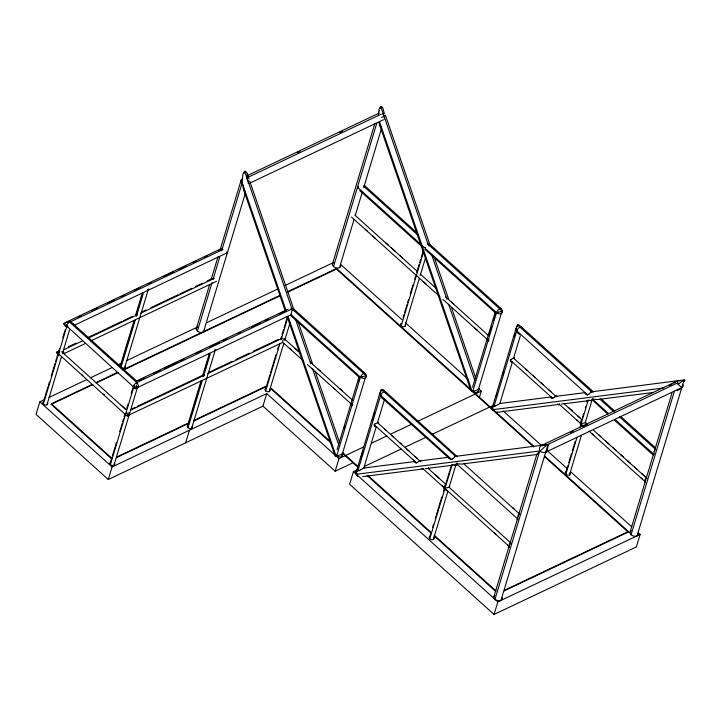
<?xml version="1.0" encoding="UTF-8"?>
<svg xmlns="http://www.w3.org/2000/svg" width="721" height="721" viewBox="0 0 721 721"><rect width="100%" height="100%" fill="white"/><g stroke="black" fill="none" stroke-linecap="round" stroke-linejoin="round"><path stroke-width="1.08" d="M378.246 115.216L378.94 109.88A9.697 6.408 -68.6 0 1 379.012 109.619C379.075 107.645 381.643 105.131 382.779 107.835A9.697 6.408 -68.6 0 1 382.878 108.015L384.338 113.603M508.891 547.104L509.008 546.536M546.203 452.355L545.716 452.139A4.335 2.83 16.8 0 1 539.732 450.995L356.3 474.283L356.913 473.994A3.47 2.271 16.8 0 1 356.489 471.137L379.733 393.585M136.648 383.5L136.648 383.473A6.831 0.829 -79.2 0 0 136.738 381.824L136.729 381.616M283.182 339.005L282.587 342.16L302.982 360.536M457.33 456.681L385.402 391.62M127.815 413.178L127.293 415.819L282.452 342.547M136.467 385.032L136.377 385.6M136.359 385.735L135.791 388.34L291.086 314.68L291.951 309.814A6.831 0.829 -79.2 0 0 292.032 308.164L292.023 308.011M517.831 517.642L518.129 516.335A4.155 2.551 -79.8 0 1 518.192 515.966M517.786 517.903L517.606 518.741M653.947 453.085L654.244 451.77A4.155 2.551 -79.8 0 1 654.308 451.409M653.902 453.338L653.722 454.176L615.581 419.928M514.019 358.661L514.325 357.778L513.046 358.4M464.342 463.261L462.594 464.09L457.997 463.891M509.134 546.112L509.891 544.112M337.077 449.679L358.959 377.056M472.543 387.249L495.075 312.49M493.822 597.015L508.972 546.653M629.938 532.449L645.079 482.124M43.918 399.894L39.844 401.822L36.05 414.395L108.267 479.501L262.949 406.13L266.743 393.558L338.969 458.664L335.166 471.237L262.949 406.13M44.071 399.731L44.963 396.784M45.252 395.802L46.441 391.873M46.739 390.89L47.928 386.961M48.514 384.996L49.407 382.049M51.191 376.155L52.372 372.225M52.669 371.243L53.859 367.313M54.156 366.331L55.039 363.384M55.634 361.419L56.526 358.472M56.824 357.49L58.013 353.56M59.492 348.649L58.599 351.596A2.605 1.595 64.6 0 1 58.798 351.082M62.754 337.843L65.124 329.984M43.35 404.139L67.08 325.55M46.946 404.814L61.474 356.679M62.367 353.732L69.784 329.173M111.611 458.853L51.191 404.391L51.38 403.76L91.982 384.5M81.815 431.996L82.005 431.365M120.317 365.944L133.971 320.728M135.593 315.347L142.425 292.735M122.606 359.95L123.796 356.021M124.093 355.038L127.95 342.268M128.536 340.303L130.023 335.391M130.618 333.426L131.501 330.479M131.799 329.497L132.988 325.568M133.583 323.603L134.476 320.656M136.251 314.762L137.441 310.832M137.738 309.85L138.919 305.92M140.703 300.026L141.586 297.079M121.002 367.304L135.242 320.151M136.422 316.222L143.245 293.627M124.589 367.989L148.319 289.4M110.493 462.107L111.98 457.195M112.575 455.23L113.467 452.283M113.756 451.301L114.945 447.371M115.243 446.389L116.432 442.46M119.695 431.654L120.876 427.724M121.173 426.742L122.065 423.795M122.66 421.83L123.543 418.883M124.138 416.918L125.03 413.971M126.806 408.077L127.996 404.148M131.258 393.342L133.331 386.465M110.376 464.549L134.106 385.96M108.267 479.501L112.07 466.929L266.743 393.558M113.963 465.234L137.693 386.645M196.274 328.794L209.577 284.732M211.199 279.36L218.012 256.793M219.959 250.349L241.048 180.502M243.941 173.554L244.086 173.085M244.365 172.148L245.212 171.111L246.663 172.4A9.697 6.408 -68.6 0 1 246.762 172.58L249.042 178.988M197.41 331.065L212.028 282.659M212.956 279.577L219.797 256.919M221.662 250.737L242.184 182.774L242.824 174.446A9.697 6.408 -68.6 0 1 242.896 174.185L244.653 171.21L292.51 310.499M203.394 332.201L245.609 192.39M187.343 426.354L200.988 381.139M202.619 375.758L209.441 353.155M189.335 421.343L188.145 425.273A2.605 1.703 16.8 0 0 187.866 427.571A2.605 1.703 16.8 0 0 191.236 428.535A2.605 1.703 16.8 0 0 192.137 426.426M191.11 415.449L192.002 412.502M192.597 410.537L196.445 397.767M197.04 395.802L198.527 390.89M199.122 388.925L200.005 385.978M200.303 384.996L201.492 381.067M204.755 370.27L205.945 366.34M206.233 365.358L207.423 361.428M188.019 427.715L202.259 380.571M203.448 376.641L210.271 354.047M185.612 442.82L189.407 430.239M191.615 428.4L215.336 349.811M266.094 387.465L267.275 383.536M267.572 382.554L268.464 379.606M268.762 378.624L269.942 374.695M270.537 372.73L271.429 369.783M271.727 368.801L272.908 364.871M273.205 363.889L274.395 359.959M274.692 358.977L275.882 355.047M277.657 349.153L278.549 346.206M280.92 338.347L281.514 336.383M282.109 334.418L283.587 329.506M284.182 327.541L285.074 324.594M285.372 323.612L286.552 319.682M286.85 318.7L287.445 316.735M265.67 390.89L279.91 343.737M281.091 339.807L287.913 317.213M269.257 391.575L283.795 343.439M284.687 340.492L290.022 322.81M332.39 264.228L374.893 123.462M378.786 113.206L378.931 112.737M379.489 110.863L379.634 110.394M380.201 108.52L380.346 108.051M380.481 107.582L380.769 106.645L428.625 245.933M333.526 266.5L376.741 123.363M287.697 292.212L336.419 269.104L336.608 268.473L533.91 446.326M339.51 267.635L353.975 219.725M355.453 214.84L362.239 192.354M363.717 187.46L381.427 128.798M344.034 428.734L344.899 425.877M358.391 381.193L359.536 377.38M336.698 455.762L360.419 377.173A3.47 1.541 -48 0 1 363.546 373.541A3.47 1.541 -48 0 1 365.43 374.605M341.484 456.672L365.971 375.569L292.014 308.903A3.47 2.127 64.6 0 0 290.869 308.228M357.472 469.75L353.407 471.678L349.613 484.26L494.056 614.463L636.355 546.96L640.149 534.387L638.482 532.882M403.111 317.465L404.003 314.518M404.598 312.553L405.481 309.606M405.779 308.624L406.968 304.695M407.563 302.73L408.447 299.783M410.231 293.889L411.412 289.959M411.709 288.977L412.899 285.047M414.674 279.153L415.566 276.206M416.756 272.277L419.126 264.418M419.721 262.453L420.613 259.506M421.199 257.541L422.091 254.594M422.389 253.612L423.281 250.665M357.084 470.732L357.967 467.785M360.635 458.944L361.527 455.996M362.122 454.032L363.014 451.085M372.207 420.631L373.099 417.684M373.685 415.72L374.578 412.772M380.904 391.836L381.048 391.359M381.328 390.421L381.562 389.637L455.6 456.366L548.591 444.424M401.209 325.802L423.452 252.125M357.715 471.345L380.643 395.405A3.47 2.271 16.8 0 1 380.4 392.395M404.796 326.487L419.334 278.351M420.217 275.404L425.561 257.721M376.317 426.49L363.781 468.019L360.987 469.686M384.672 398.83L377.462 422.722L374.767 424.101M382.995 489.838L383.184 489.208M489.054 334.688L489.91 331.84M490.487 329.939L491.352 327.082M493.362 320.43L494.218 317.573M494.795 315.672L495.651 312.824M472.814 391.197L496.535 312.617A3.47 1.541 -48 0 1 499.77 308.921A3.47 1.541 -48 0 1 501.492 310.264A6.831 1.018 -18.6 0 1 502.167 310.192L502.258 310.192M429.878 536.361L430.788 533.333M432.618 527.285L433.528 524.257M435.358 518.201L435.971 516.191M436.277 515.182L437.187 512.153M437.494 511.144L438.71 507.115M439.017 506.106L440.837 500.05M441.144 499.04L441.757 497.021M443.577 490.974L444.496 487.946L443.875 488.351M425.291 468.704L428.067 468.335L445.632 484.179L445.984 482.998M446.344 481.826L446.696 480.655M447.047 479.483L447.408 478.302M447.759 477.131L448.111 475.959M448.471 474.778L448.822 473.607M449.183 472.435L449.534 471.264M449.886 470.083L450.246 468.911M450.598 467.74L450.949 466.559M429.752 538.803L452.013 465.099M477.599 392.107L502.086 311.003L427.292 243.581M433.348 539.479L447.957 491.073M456.862 464.685L455.888 464.802L449.102 487.297L443.902 488.514M479.366 397.451L481.267 391.161L478.762 388.907M515.848 329.028L492.596 406.581A6.552 5.074 82.8 0 0 493.047 409.42M496.165 396.352L497.048 393.405M502.69 374.74L503.573 371.793M514.253 336.428L515.145 333.481M517.11 326.955L517.299 326.325M517.444 325.856L517.687 325.072L591.716 391.8L684.707 379.859M493.831 406.788L516.759 330.84A3.47 2.271 16.8 0 1 516.515 327.83M512.433 361.924L499.896 403.463L497.102 405.121M520.337 335.761L513.577 358.157L555.936 396.343L585.488 392.594M509.197 545.887L517.29 519.481M518.174 516.164L536.857 454.311M494.957 599.286L539.732 450.995A4.335 3.353 82.8 0 1 541.48 445.461M494.056 614.463L497.85 601.891L640.149 534.387M500.942 600.422L547.978 444.641L545.031 446.542A9.697 1.505 -32.4 0 0 544.833 446.687L536.893 454.221M565.994 471.795L567.824 465.748M568.734 462.72L569.347 460.701M569.644 459.692L570.563 456.663M570.87 455.654L571.474 453.644M572.393 450.616L574.213 444.569M574.52 443.559L575.133 441.54M582.46 417.261L582.811 416.089M583.172 414.917L583.523 413.746M585.299 407.87L585.65 406.698M587.065 402.003L587.561 400.759M565.868 474.238L576.944 437.566M580.108 427.084L588.129 400.534M569.464 474.923L581.333 435.583M592.977 400.119L592.004 400.245L585.218 422.74L580.081 423.975M563.227 562.93L563.416 562.299M504.349 590.85L628.189 532.116L628.379 531.485L544.779 456.123M645.313 481.331L653.226 455.122L614.427 420.145M654.289 451.598L671.999 392.945M631.073 534.721L674.288 391.593M637.058 535.856L684.094 380.075L681.147 381.977A9.697 1.505 -32.4 0 0 680.948 382.121L678.119 384.392L681.832 387.574A7.814 7.003 -52 0 1 678.605 389.935A5.615 5.029 -52 0 1 677.632 390.187L676.649 390.259M136.134 381.788L136.305 381.301M378.011 422.857L378.228 422.335L377.552 422.677L419.82 460.908L447.525 457.393M127.184 416.143L56.806 352.281L58.086 351.668M135.62 388.835L64.151 323.756L65.232 323.242M290.914 315.176L291.086 314.68L360.419 377.173A3.47 2.271 16.8 0 0 364.844 378.228A3.47 2.271 16.8 0 0 365.907 375.443M548.771 444.821L547.672 446.29M684.887 380.255L683.859 381.643M448.967 457.475L449.147 458.403L450.472 459.259A7.498 4.353 -67.5 0 0 451.31 459.601M585.082 392.909L585.263 393.837L586.66 394.72A7.516 4.362 -67.5 0 0 587.417 395.036M564.579 403.436L561.407 404.139M455.942 464.153L456.573 464.829M592.058 399.587L607.821 414.196M653.388 454.942L654.001 454.69M449.688 486.936L449.102 487.297L510.919 543.03M585.803 422.371L585.272 422.713L586.759 424.128M600.368 398.92L598.439 399.542L594.113 399.326M420.839 460.863L420.857 460.836A3.443 0.838 10.7 0 1 420.343 461.134M500.446 403.598L499.896 403.463L551.268 396.938L551.06 397.848M414.926 461.638L414.945 462.413A6.3 2.46 -26.2 0 0 415.206 462.567M517.128 519.67L518.011 519.201M364.213 468.271L364.484 467.839L363.781 468.019L415.152 461.503L413.539 460.043M454.437 457.177L452.608 459.016M590.553 392.612L588.724 394.45M581.586 419.712C579.837 421.614 580.883 425.147 582.928 426.462M678.082 384.428L678.119 384.392A4.696 0.532 72.7 0 1 677.722 382.86A7.616 0.856 72.7 0 1 677.605 380.949A4.335 3.353 82.8 0 1 680.173 381.058M445.47 484.269C443.604 486.224 444.866 491.064 447.786 491.136M510.883 359.536L512.685 358.562M418.856 461.503L417.414 462.494M554.972 396.938L553.539 397.929M360.788 469.813L358.941 470.903M496.904 405.247L495.057 406.347M246.952 175.798L379.003 113.161M297.214 152.699L300.044 151.356M339.744 132.52L342.583 131.177M247.168 177.717L381.4 114.053M249.105 183.467L383.338 119.794M67.837 321.413L222.122 248.24M66.467 322.657L70.505 320.746M78.274 317.06L81.185 315.681M91.864 310.616L94.775 309.237M95.74 308.768L97.686 307.849M107.393 303.244L114.188 300.026M120.975 296.8L124.859 294.961M134.566 290.356L140.388 287.598M148.156 283.912L151.068 282.533M163.685 276.549L173.391 271.943M179.214 269.176L186.009 265.959M192.804 262.732L196.689 260.894M204.449 257.208L207.36 255.829M218.039 250.764L220.95 249.385M223.05 249.412L69.694 322.152A3.47 2.127 64.6 0 0 66.629 322.584M73.722 325.577L226.547 253.089M68.369 346.792L76.129 343.106M88.746 337.122L97.488 332.985M98.453 332.516L106.221 328.839M107.195 328.379L116.901 323.774M117.865 323.314L121.75 321.467M123.697 320.548L132.43 316.411M142.136 311.805L146.021 309.958M150.869 307.66L165.424 300.756M166.398 300.296L178.042 294.772M179.989 293.853L183.873 292.005M184.837 291.545L191.633 288.328M195.517 286.48L202.313 283.263M207.161 280.956L212.019 278.657M63.881 349.694L82.32 340.943M88.142 338.185L137.639 314.698M140.55 313.32L214.317 278.333M63.989 353.641L85.087 343.638M90.837 340.907L216.462 281.316M49.001 397.478L86.628 379.634M90.702 377.705L112.061 367.575M118.163 364.682L121.209 363.231M126.292 360.815L197.491 327.046M206.648 322.711L277.837 288.941M284.957 285.561L333.778 262.408M96.046 382.581L117.361 372.469M123.453 369.576L279.766 295.439M286.868 292.068L336.608 268.473M51.191 404.391L92.811 384.654M96.866 382.725L118.181 372.613M123.264 370.206L280.586 295.583M138.991 380.463L144.714 377.75M153.312 373.667L155.222 372.766M156.178 372.315L159.999 370.495M164.776 368.233L173.373 364.159M174.329 363.699L178.15 361.888M180.061 360.987L183.882 359.175M195.337 353.732L201.069 351.019M209.667 346.936L211.577 346.035M212.533 345.584L219.22 342.412M223.041 340.6L226.863 338.789M238.318 333.345L240.228 332.444M251.692 327.01L260.29 322.927M265.067 320.665L267.933 319.304M279.387 313.869L286.075 310.697M131.375 409.113L135.215 407.293M137.125 406.383L145.759 402.291M146.714 401.831L174.527 388.646M175.491 388.186L203.304 374.992M209.054 372.27L223.438 365.439M224.402 364.988L232.072 361.347M235.902 359.527L241.661 356.796M242.617 356.345L249.331 353.164M253.17 351.343L270.429 343.151M271.384 342.7L278.099 339.519M130.898 410.105L204.665 375.118M207.576 373.739L282.308 338.284M116.685 457.042L189.767 422.38M193.823 420.451L266.905 385.789M116.496 457.673L188.56 423.488M193.634 421.082L266.716 386.42M338.969 458.664L363.357 447.092M371.495 443.235L386.735 435.998M390.8 434.069L411.132 424.435M417.234 421.542L481.267 391.161M335.166 471.237L353.461 462.558M364.592 466.379L401.182 449.021M405.247 447.092L425.579 437.449M431.672 434.556L493.678 405.148M541.714 445.335L675.523 381.869M545.797 444.145L542.138 445.884A7.58 0.856 72.7 0 0 541.489 445.515A7.616 7.471 18.2 0 1 545.391 445.199M570.491 432.429L573.24 431.131M584.217 425.922L586.957 424.624M669.268 385.582L672.017 384.275M545.941 445.362L677.722 382.851M545.716 452.139L681.832 387.574A4.335 2.83 16.8 0 0 682.877 384.563M504.538 590.229L628.379 531.485M136.548 380.967L288.121 309.138M591.959 400.263L589.976 400.534M455.888 464.802L453.933 465.099M645.592 482.376L645.178 482.547M509.368 546.987L508.909 547.113M498.517 312.211L497.427 312.463A6.831 1.018 -18.6 0 1 496.535 312.617A6.831 1.018 -18.6 0 1 495.841 312.68L495.787 312.689M362.402 376.777L361.338 377.02A6.831 1.018 -18.6 0 1 359.743 377.245L359.653 377.254M663.879 387.952L492.416 409.726L493.029 409.429A3.47 2.271 16.8 0 1 493.2 406.175M496.859 412.322L559.514 404.364M653.487 392.44L599.953 399.236L613.904 411.808M362.699 476.635L422.416 469.056A2.496 0.856 -41.9 0 0 422.722 469.515M451.31 465.387L428.067 468.335L428.472 467.722M537.668 454.419L463.837 463.801L519.652 514.109M58.969 351.001L59.455 350.956M366.142 374.758L366.07 374.758A6.831 1.018 -18.6 0 0 365.898 374.767M585.281 422.127L585.812 422.173M449.165 486.693L449.697 486.738M556.693 396.117L556.972 396.271A3.434 0.838 10.7 0 1 556.459 396.568M587.516 394.874L516.759 330.84A3.47 1.541 -48 0 1 519.994 327.154A3.47 1.541 -48 0 1 521.707 328.497M586.867 401.029L587.426 400.822L564.183 403.778L581.748 419.613M592.761 391.566L593.401 391.882M456.645 456.132L457.195 456.339M551.52 398.136L551.367 398.064A6.3 2.46 -26.2 0 1 551.078 397.839M66.467 326.667L65.782 326.334M58.338 354.371L58.077 354.236A2.776 2.073 2.9 0 1 56.662 352.272A2.776 2.073 2.9 0 1 58.978 351.064M381.03 126.806L380.003 125.661A9.697 6.408 -68.6 0 1 379.904 125.472L378.831 122.246M72.127 323.017L70.919 322.476A6.831 5.11 2.9 0 0 68.459 322.008L67.071 322.053A3.704 2.767 2.9 0 0 63.971 323.693M244.77 191.272L243.941 190.299A9.697 6.408 -68.6 0 1 243.788 190.038L242.184 182.774A4.335 2.83 16.8 0 1 241.868 179.015M511.09 361.798L510.477 361.113M374.974 426.363L374.316 425.579M592.13 400.056L592.689 400.263A3.461 1.812 -53.9 0 0 592.959 400.344M364.303 185.342L416.936 232.775M428.625 243.319L501.302 308.831M521.517 327.064L593.311 391.773M601.476 399.146L614.734 411.096M621.358 417.062L655.335 447.687M590.508 390.512L591.986 391.845M363.474 186.054L418.622 235.776M619.492 416.846L655.768 449.543M357.877 187.613L496.535 312.617A3.47 2.271 16.8 0 0 501.32 313.518A3.47 2.271 16.8 0 0 501.492 310.264M592.725 399.317L607.965 413.052M359.734 190.56L422.398 247.051M424.903 249.304L495.093 312.572M385.969 242.968L388.331 245.104M391.485 247.943L395.423 251.494M400.146 255.757L402.507 257.884M451.355 301.919L453.725 304.046M525.951 369.161L527.267 370.351M533.207 375.695L535.18 377.48M541.12 382.833L543.093 384.617M548.375 389.367L551.006 391.746M568.355 407.383L572.456 411.078M577.927 416.017L580.666 418.477M585.569 422.903L587.173 424.345M598.394 434.466L600.8 436.638M605.613 440.973L608.821 443.857M612.823 447.471L616.031 450.364M620.844 454.699L623.25 456.871M627.261 460.485L630.46 463.369M634.471 466.983L636.877 469.155M641.69 473.49L646.494 477.825M354.741 214.975L416.981 271.087M420.136 273.926L436.674 288.842M445.344 296.655L488.676 335.716M593.716 430.401L647.034 478.465M365.421 229.404L366.998 230.828M372.514 235.794L374.875 237.93M423.723 281.956L426.084 284.092M474.932 328.118L477.293 330.254M576.656 419.82L577.972 421.01M591.806 433.474L594.122 435.565M640.491 477.365L642.032 478.753M351.524 217.039L439.765 296.574M442.919 299.422L488.613 340.609M552.574 398.262L510.369 360.221A1.965 1.478 8.3 0 1 510.828 359.5M559.163 404.211L583.46 426.111M589.075 431.167L645.187 481.754M340.997 264.724L401.948 319.664M405.292 322.675L467.911 379.12M503.222 410.961L541.633 445.578M547.473 450.85L566.679 468.154M570.852 471.922L631.803 526.862M336.419 269.104L533.72 446.957M544.589 456.754L628.189 532.116M293.537 308.813L365.186 373.397M512.613 507.557L514.136 508.936M451.661 459.421L380.643 395.405A3.47 1.541 -48 0 1 383.644 391.836A3.47 1.541 -48 0 1 385.69 392.621M517.57 518.841L456.609 463.882A2.505 1.487 9.6 0 1 456.24 464.991M290.599 315.501L358.977 377.137M382.463 398.307L449.516 458.745M295.015 348.252L297.998 350.938M317.402 368.431L320.385 371.126M339.789 388.61L342.033 390.629M384.554 428.968L385.879 430.158M391.809 435.502L393.792 437.286M399.722 442.64L401.705 444.424M406.977 449.174L409.618 451.553M414.89 456.312L417.531 458.691M434.97 474.409L439.08 478.113M284.029 338.5L300.45 353.299M310.147 362.041L352.686 400.389M289.608 348.324L291.095 349.667M311.995 368.503L313.491 369.855M333.634 388.015L335.13 389.358M441.856 485.575L443.172 486.756M494.327 532.873L495.868 534.261M507.467 544.716L509.008 546.103M307.353 364.475L352.497 405.175M416.459 462.828L374.253 424.777A1.965 1.478 8.3 0 1 374.713 424.056M423.047 468.776L509.071 546.32M270.429 387.565L330.56 441.775M343.097 453.067L358.13 466.622M368.152 475.662L430.798 532.125M434.132 535.144L495.94 590.86M270.24 388.195L331.209 443.163M342.908 453.698L357.94 467.253M367.124 475.536L430.608 532.756M434.781 536.523L495.751 591.481M353.407 471.678L497.85 601.891M72.848 323.531L136.611 381.003M121.182 405.202L125.95 409.501M61.664 351.704L125.887 409.6M81.464 374.352L82.861 375.614M103.112 393.864L104.509 395.117M51.38 403.76L111.8 458.223M39.844 401.822L112.07 466.929M517.939 333.075L517.245 332.002A6.831 5.299 82 0 1 516.452 329.659L516.317 328.217M384.392 390.791L385.122 391.936A6.831 5.299 82 0 1 385.411 392.566M381.824 397.641L381.148 396.595A6.831 5.299 82 0 1 380.337 394.225L380.201 392.855M385.492 115.414L430.428 246.203M434.078 256.838L448.696 299.377M451.616 307.876L475.734 378.056M431.735 254.982L446.921 299.188M448.642 304.208L474.878 380.571M379.679 122.228L472.192 391.494M379.309 124.048L470.822 390.295M249.736 181.043L294.312 310.769M297.962 321.404L312.581 363.934M315.14 371.378L339.618 442.622M295.619 319.538L310.805 363.754M312.878 369.774L338.762 445.127M242.184 182.774L286.021 310.372M288.094 316.402L336.076 456.06M243.193 188.605L285.282 311.048M287.111 316.375L334.706 454.861M247.357 174.013L248.123 177.42M135.188 388.529L135.178 388.376A6.831 0.829 -79.2 0 1 135.188 387.844M148.877 288.968A2.605 1.703 16.8 0 1 147.517 289.617M419.667 461.152A2.551 0.667 -34.8 0 1 420.388 460.872M418.847 461.323A2.551 0.856 -41.6 0 1 419.964 460.683M454.392 457.033A3.461 1.812 -53.9 0 1 455.627 456.213M455.564 456.519A3.461 1.658 -48.5 0 1 456.591 456.222M357.841 476.518A4.335 3.353 82.8 0 1 356.589 470.191L356.85 471.101A2.938 1.712 -68.5 0 0 357.463 471.399M547.834 446.254A6.372 5.705 -52 0 1 545.554 451.941M502.131 597.709A4.335 2.83 16.8 0 1 497.102 600.485A4.335 2.83 16.8 0 1 494.903 595.357M433.618 537.181A2.605 1.703 16.8 0 1 433.168 539.56A2.605 1.703 16.8 0 1 429.608 538.659A2.605 1.703 16.8 0 1 430.049 536.289M356.931 473.985A6.552 5.074 82.8 0 1 356.471 471.146M674 383.166A7.58 7.435 18.2 0 1 677.605 380.949M555.783 396.586A2.551 0.667 -34.8 0 1 556.504 396.307M554.963 396.757A2.551 0.856 -41.6 0 1 556.08 396.117M590.508 392.467A3.461 1.812 -53.9 0 1 591.743 391.647M591.68 391.954A3.461 1.658 -48.5 0 1 592.707 391.656M492.551 410.078A4.335 3.353 82.8 0 1 492.704 405.626L492.966 406.536A2.938 1.712 -68.5 0 0 493.579 406.833M497.4 411.988A4.335 3.353 82.8 0 1 496.273 412.52M638.247 533.143A4.335 2.83 16.8 0 1 635.949 536.181A4.335 2.83 16.8 0 1 630.659 534.288A4.335 2.83 16.8 0 1 631.281 530.647M569.987 472.94A2.605 1.703 16.8 0 1 568.959 475.085A2.605 1.703 16.8 0 1 565.543 473.886A2.605 1.703 16.8 0 1 566.364 471.66M592.761 399.831A2.505 1.487 9.6 0 1 592.356 400.425M558.991 404.968A2.496 0.856 -41.9 0 1 558.595 404.526M376.326 426.571A2.406 1.793 -86.2 0 1 375.001 426.3M417.486 462.143A3.434 1.433 -45 0 1 416.594 462.549M416.35 463.017A5.471 2.695 -51.1 0 1 415.458 462.756M374.271 425.588A1.965 1.514 -13.1 0 1 374.307 424.795M423.245 468.632A5.975 1.28 8.8 0 1 423.551 468.605M421.641 468.623A6.931 0.955 4.9 0 1 421.406 468.47M509.81 544.04A2.442 1.748 -78.5 0 1 510.81 542.985M454.203 465.297A6.678 0.586 -12.3 0 1 454.6 465.189M451.752 465.315A5.867 1.136 5.1 0 1 452.031 465.27M451.707 464.901A2.677 0.613 9.7 0 1 453.59 464.793M380.282 392.774A3.704 2.875 82 0 1 381.481 389.466M381.535 389.439A3.704 2.875 82 0 1 384.32 390.863M383.942 399.028A3.704 2.875 82 0 1 381.914 397.604M452.581 458.736A2.911 1.469 -59.9 0 1 451.932 459.169M457.321 464.829A3.461 1.812 -53.9 0 1 456.537 464.883M456.123 464.234A2.911 1.018 15.2 0 1 456.69 464.117M456.285 463.387A7.498 2.893 23.7 0 1 457.375 463.306M518.129 515.948A3.244 2.442 -88.7 0 1 519.481 514.046M517.498 519.354A2.334 0.523 -84.7 0 1 517.281 519.553M358.995 470.092A7.219 3.47 -55.9 0 1 358.157 470.588M510.387 361.032A1.974 1.514 -13.2 0 1 510.423 360.23M552.466 398.461A5.471 2.695 -51.1 0 1 551.574 398.19M553.602 397.577A3.443 1.433 -45 0 1 552.71 397.983M559.307 404.048A6.011 1.298 8.8 0 1 559.649 404.021M557.757 404.057A6.931 0.955 4.9 0 1 557.522 403.904M644.808 481.664A2.478 1.775 -78.8 0 1 646.322 478.158M512.243 362.059A2.406 1.793 -86.2 0 1 511.117 361.735M590.319 400.732A6.678 0.586 -12.3 0 1 590.715 400.624M587.867 400.75A5.867 1.136 5.1 0 1 588.147 400.705M587.831 400.335A2.677 0.613 9.7 0 1 589.706 400.227M516.398 328.208A3.704 2.875 82 0 1 517.597 324.901M517.651 324.874A3.704 2.875 82 0 1 520.436 326.298L521.238 327.37A6.831 5.299 82 0 1 521.689 328.425M520.211 334.49A3.704 2.875 82 0 1 518.029 333.039M588.697 394.18A2.911 1.469 -59.9 0 1 588.048 394.603M592.238 399.668A2.893 1.009 15.1 0 1 592.797 399.551M592.392 398.821A7.516 2.902 23.7 0 1 593.482 398.74M654.244 451.382A3.244 2.442 -88.7 0 1 655.344 449.652M653.614 454.789A2.334 0.523 -84.7 0 1 653.397 454.987M495.111 405.526A7.219 3.47 -55.9 0 1 494.273 406.031M352.416 405.806A2.605 1.154 -48 0 1 352.839 404.418M128.843 412.646A2.605 1.595 64.6 0 1 127.707 415.765M126.202 415.449A2.605 1.154 -48 0 1 125.508 414.44A2.605 1.154 -48 0 1 126.878 412.277M59.185 355.038A2.605 1.154 -48 0 1 58.491 354.029A2.605 1.154 -48 0 1 59.852 351.866M62.745 351.776A2.776 2.073 2.9 0 1 64.133 353.641M269.888 389.764A2.605 1.703 16.8 0 1 268.744 391.737A2.605 1.703 16.8 0 1 265.472 390.683A2.605 1.703 16.8 0 1 265.797 388.448M138.351 386.068A2.605 1.703 16.8 0 1 136.882 386.862M134.872 386.474A2.605 1.703 16.8 0 1 133.592 385.329M114.233 462.936A2.605 1.703 16.8 0 1 113.792 465.306A2.605 1.703 16.8 0 1 110.223 464.405A2.605 1.703 16.8 0 1 110.673 462.035M47.352 402.669A2.605 1.703 16.8 0 1 46.64 404.932A2.605 1.703 16.8 0 1 43.161 403.94A2.605 1.703 16.8 0 1 43.648 401.615M67.846 326.063A2.605 1.703 16.8 0 1 66.494 324.729M125.121 366.007A2.605 1.703 16.8 0 1 124.219 368.125A2.605 1.703 16.8 0 1 120.849 367.151A2.605 1.703 16.8 0 1 121.128 364.862M215.903 349.379A2.605 1.703 16.8 0 1 214.534 350.027M67.738 327.352A3.47 1.541 -48 0 1 66.539 325.604A3.47 1.541 -48 0 1 69.694 322.152L136.72 382.572A3.47 2.127 64.6 0 1 138.387 386.51A3.47 2.127 64.6 0 1 136.341 388.277M226.664 252.017A3.47 2.127 64.6 0 1 226.106 253.864M65.809 326.243A3.704 2.767 2.9 0 1 63.953 323.747M135.197 387.601A3.47 1.541 -48 0 1 133.484 386.258A3.47 1.541 -48 0 1 136.72 382.572L292.014 308.903A3.47 1.541 -48 0 1 293.826 309.805M342.187 454.032A3.47 2.271 16.8 0 1 340.402 456.961A3.47 2.271 16.8 0 1 335.914 454.672M72.064 323.098A3.704 2.767 2.9 0 1 73.794 324.81M366.061 375.569A3.704 0.55 -18.6 0 1 362.492 376.732M366.538 375.28A3.704 0.55 -18.6 0 1 366.115 375.542M488.532 341.24A2.605 1.154 -48 0 1 488.955 339.852M405.427 324.684A2.605 1.703 16.8 0 1 404.283 326.658A2.605 1.703 16.8 0 1 401.002 325.604A2.605 1.703 16.8 0 1 401.336 323.359M425.705 247.727A2.605 1.703 16.8 0 1 425.102 247.357M357.769 188.46A3.47 1.541 -48 0 1 358.328 186.604M478.438 389.7A3.47 2.271 16.8 0 1 476.527 392.395A3.47 2.271 16.8 0 1 472.138 390.349M502.654 310.715A3.704 0.55 -18.6 0 1 502.231 310.976M502.177 311.003A3.704 0.55 -18.6 0 1 498.608 312.166M495.372 312.157A3.704 0.55 -18.6 0 1 495.588 312.022M342.89 453.067A4.335 0.613 -19 0 1 339.717 455.05A4.335 0.613 -19 0 1 335.121 455.834M204.449 329.191A4.335 2.83 16.8 0 1 199.951 332.381A4.335 2.83 16.8 0 1 197.103 327.298M384.717 115.243A4.335 0.613 -19 0 1 385.086 115.793A4.335 0.613 -19 0 1 381.535 117.343M479.159 388.511A4.335 0.613 -19 0 1 477.194 389.962A4.335 0.613 -19 0 1 471.958 391.521M340.7 264.922A4.335 2.83 16.8 0 1 335.671 267.698A4.335 2.83 16.8 0 1 333.462 262.57M246.483 178.411A4.335 2.668 64.6 0 1 248.24 183.621M382.599 113.846A4.335 2.668 64.6 0 1 384.356 119.055"/></g></svg>
